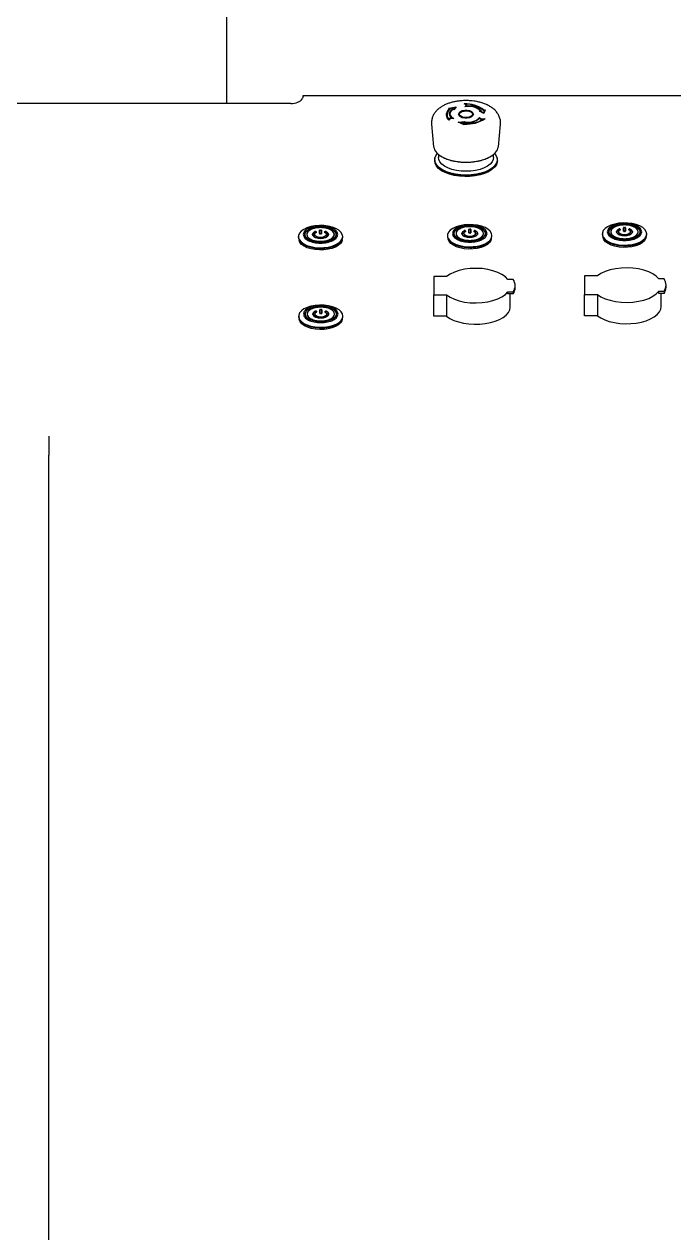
# Model space of a CAD drawing. Header units: millimetres. Extents: x -151 to 542, y -128 to 292.
# Drawn here: x 197.3 to 210.47, y 196.84 to 221.32 of the extents above; entities that cross this region are included whole.
import ezdxf

# ---------------------------------------------------------------- set-up
doc = ezdxf.new("R2010")
doc.units = ezdxf.units.MM

msp = doc.modelspace()

# ---------------------------------------------------------------- linework, layer by layer
at = {"color": 7, "linetype": 'Continuous', "lineweight": 25}
for p, q in [((201.40414, 259.59823), (201.40414, 219.71094)), ((202.95414, 219.87323), (212.94704, 219.87323)), ((202.95414, 219.8452), (202.95414, 219.87323)), ((202.70414, 219.71094), (192.90414, 219.71094)), ((202.95414, 219.8452), (202.93927, 219.80624)), ((205.90811, 219.61602), (206.05362, 219.64442)), ((205.92859, 219.60885), (205.90811, 219.61602)), ((205.90811, 219.61559), (205.90811, 219.61602)), ((205.92821, 219.60855), (205.90811, 219.61559)), ((205.93967, 219.61413), (206.0292, 219.6316)), ((205.94908, 219.61083), (205.93967, 219.61413)), ((205.94046, 219.61385), (206.02886, 219.63111)), ((205.94908, 219.61083), (205.94908, 219.6104)), ((206.0292, 219.6316), (206.00267, 219.59207)), ((206.05362, 219.64442), (206.0105, 219.58017)), ((206.05362, 219.64399), (206.0105, 219.57974)), ((206.05362, 219.64442), (206.05362, 219.64399)), ((206.26463, 219.67572), (206.21922, 219.70577)), ((206.21922, 219.70577), (206.21922, 219.70534)), ((206.26436, 219.67547), (206.21922, 219.70534)), ((206.23011, 219.64352), (206.26463, 219.67572)), ((206.23011, 219.64309), (206.23011, 219.64352)), ((206.28239, 219.67641), (206.25141, 219.69691)), ((206.25869, 219.6543), (206.28239, 219.67641)), ((206.25919, 219.65434), (206.28239, 219.67598)), ((206.28239, 219.67641), (206.28239, 219.67598)), ((205.85509, 219.48165), (205.85509, 219.48121)), ((205.92747, 219.41431), (205.90745, 219.39065)), ((205.93754, 219.40697), (205.9082, 219.37228)), ((205.93754, 219.40653), (205.9082, 219.37185)), ((205.9082, 219.37228), (205.9082, 219.37185)), ((205.91527, 219.50335), (205.91527, 219.50291)), ((205.97761, 219.4151), (205.92747, 219.41431)), ((206.01057, 219.40812), (205.93754, 219.40697)), ((206.01057, 219.40769), (205.93754, 219.40653)), ((205.93754, 219.40653), (205.93754, 219.40697)), ((206.00267, 219.59207), (205.98749, 219.59738)), ((206.0105, 219.58017), (205.99003, 219.58734)), ((205.99003, 219.58691), (205.99003, 219.58734)), ((206.0105, 219.57974), (205.99003, 219.58691)), ((206.0105, 219.57974), (206.0105, 219.58017)), ((206.01057, 219.40769), (206.01057, 219.40812)), ((206.10625, 219.49413), (206.10625, 219.4937)), ((206.40625, 219.4937), (206.40625, 219.49413)), ((206.52807, 219.43076), (206.56658, 219.39971)), ((206.52814, 219.55753), (206.5508, 219.56281)), ((206.61787, 219.50673), (206.52814, 219.55753)), ((206.52814, 219.55709), (206.52814, 219.55753)), ((206.61787, 219.50629), (206.52814, 219.55709)), ((206.53245, 219.41299), (206.55889, 219.39168)), ((206.53245, 219.41299), (206.53245, 219.41256)), ((206.53245, 219.41256), (206.55889, 219.39124)), ((206.55267, 219.55497), (206.56947, 219.55889)), ((206.60788, 219.52371), (206.55267, 219.55497)), ((206.55321, 219.55466), (206.56947, 219.55845)), ((206.55889, 219.39168), (206.60989, 219.39484)), ((206.55889, 219.39124), (206.60918, 219.39436)), ((206.55889, 219.39168), (206.55889, 219.39124)), ((206.56658, 219.39971), (206.64133, 219.40435)), ((206.56947, 219.55845), (206.56947, 219.55889)), ((206.62238, 219.57122), (206.60788, 219.52371)), ((206.61196, 219.56879), (206.62238, 219.57122)), ((206.61196, 219.56836), (206.62223, 219.57076)), ((206.61196, 219.56879), (206.61196, 219.56836)), ((206.64143, 219.58394), (206.61787, 219.50673)), ((206.64143, 219.58351), (206.61787, 219.50629)), ((206.61787, 219.50673), (206.61787, 219.50629)), ((206.61877, 219.57866), (206.64143, 219.58394)), ((206.64133, 219.40435), (206.64133, 219.40392)), ((206.64143, 219.58351), (206.64143, 219.58394)), ((205.55793, 219.28985), (205.60085, 218.83622)), ((206.09725, 219.33125), (206.2301, 219.3447)), ((206.21921, 219.28244), (206.09725, 219.33125)), ((206.09725, 219.33125), (206.09725, 219.33082)), ((206.21921, 219.28201), (206.09725, 219.33082)), ((206.13167, 219.32708), (206.21341, 219.33536)), ((206.20671, 219.29705), (206.13167, 219.32708)), ((206.21333, 219.33492), (206.13253, 219.32674)), ((206.20771, 219.30278), (206.20671, 219.29705)), ((206.21341, 219.33536), (206.2118, 219.32613)), ((206.2118, 219.3257), (206.2118, 219.32613)), ((206.22139, 219.29489), (206.21921, 219.28244)), ((206.22139, 219.29446), (206.21921, 219.28201)), ((206.21921, 219.28201), (206.21921, 219.28244)), ((206.22139, 219.29446), (206.22139, 219.29489)), ((206.2301, 219.3447), (206.22792, 219.33225)), ((206.2301, 219.34427), (206.228, 219.33225)), ((206.2301, 219.34427), (206.2301, 219.3447)), ((206.91165, 218.83622), (206.95457, 219.28985)), ((205.70125, 218.67673), (205.70125, 218.61468)), ((206.81125, 218.61468), (206.81125, 218.67673)), ((205.62125, 218.56675), (205.62125, 218.54973)), ((206.89125, 218.54973), (206.89125, 218.56675)), ((206.31064, 217.09361), (206.31064, 217.16111)), ((206.31314, 217.16111), (206.31314, 217.09361)), ((206.32314, 217.16736), (206.34064, 217.16736)), ((206.32314, 217.16611), (206.34064, 217.16611)), ((206.35064, 217.09361), (206.35064, 217.16111)), ((206.35314, 217.16111), (206.35314, 217.09361)), ((209.37276, 217.16762), (209.38242, 217.16186)), ((209.37467, 217.16842), (209.38434, 217.16266)), ((209.4461, 217.1275), (209.4461, 217.195)), ((209.4486, 217.195), (209.4486, 217.1275)), ((209.4586, 217.20125), (209.4761, 217.20125)), ((209.4586, 217.2), (209.4761, 217.2)), ((209.4861, 217.1275), (209.4861, 217.195)), ((209.4886, 217.195), (209.4886, 217.1275)), ((209.55036, 217.16266), (209.56003, 217.16842)), ((209.55228, 217.16186), (209.56194, 217.16762)), ((202.85866, 217.01503), (202.85866, 217.00204)), ((203.03116, 217.05838), (203.03116, 217.03966)), ((203.18866, 217.05952), (203.18866, 217.04602)), ((203.21407, 217.11469), (203.22373, 217.10893)), ((203.21598, 217.1155), (203.22565, 217.10974)), ((203.28741, 217.07458), (203.28741, 217.14208)), ((203.28991, 217.14208), (203.28991, 217.07458)), ((203.29991, 217.14833), (203.31741, 217.14833)), ((203.29991, 217.14708), (203.31741, 217.14708)), ((203.31741, 217.06958), (203.29991, 217.06958)), ((203.31741, 217.06833), (203.29991, 217.06833)), ((203.32741, 217.07458), (203.32741, 217.14208)), ((203.32991, 217.14208), (203.32991, 217.07458)), ((203.39167, 217.10974), (203.40134, 217.1155)), ((203.39359, 217.10893), (203.40325, 217.11469)), ((203.42866, 217.04602), (203.42866, 217.05952)), ((203.58616, 217.03966), (203.58616, 217.05838)), ((203.75866, 217.00204), (203.75866, 217.01503)), ((205.88189, 217.03406), (205.88189, 217.02107)), ((206.05439, 217.07742), (206.05439, 217.0587)), ((206.21189, 217.07855), (206.21189, 217.06505)), ((206.2373, 217.13373), (206.24697, 217.12797)), ((206.23922, 217.13453), (206.24888, 217.12877)), ((206.34064, 217.08861), (206.32314, 217.08861)), ((206.34064, 217.08736), (206.32314, 217.08736)), ((206.4149, 217.12877), (206.42457, 217.13453)), ((206.41682, 217.12797), (206.42649, 217.13373)), ((206.45189, 217.06505), (206.45189, 217.07855)), ((206.60939, 217.0587), (206.60939, 217.07742)), ((206.78189, 217.02107), (206.78189, 217.03406)), ((209.01735, 217.06795), (209.01735, 217.05496)), ((209.18985, 217.11131), (209.18985, 217.09259)), ((209.34735, 217.11244), (209.34735, 217.09894)), ((209.4761, 217.1225), (209.4586, 217.1225)), ((209.4761, 217.12125), (209.4586, 217.12125)), ((209.58735, 217.09894), (209.58735, 217.11244)), ((209.74485, 217.09259), (209.74485, 217.11131)), ((209.91735, 217.05496), (209.91735, 217.06795)), ((205.60185, 216.2093), (205.60185, 215.8343)), ((205.86077, 216.2093), (205.60185, 216.2093)), ((208.65928, 216.2204), (208.65928, 215.8454)), ((208.9182, 216.2204), (208.65928, 216.2204)), ((207.21306, 216.1468), (207.10569, 216.1468)), ((207.25185, 215.9785), (207.25185, 216.0218)), ((210.27049, 216.1579), (210.16312, 216.1579)), ((210.30928, 215.9896), (210.30928, 216.0329)), ((205.60185, 215.8343), (205.86077, 215.8343)), ((205.60185, 215.40129), (205.60185, 215.8343)), ((205.86077, 215.8343), (205.86077, 215.40129)), ((207.10569, 215.8968), (207.21306, 215.8968)), ((207.10569, 215.8535), (207.10569, 215.8968)), ((207.21306, 215.8535), (207.10569, 215.8535)), ((207.15185, 215.58879), (207.15185, 215.8535)), ((207.21306, 215.8968), (207.21306, 215.8535)), ((208.65928, 215.8454), (208.9182, 215.8454)), ((208.65928, 215.41239), (208.65928, 215.8454)), ((208.9182, 215.8454), (208.9182, 215.41239)), ((210.16312, 215.9079), (210.27049, 215.9079)), ((210.16312, 215.8646), (210.16312, 215.9079)), ((210.27049, 215.8646), (210.16312, 215.8646)), ((210.20928, 215.59989), (210.20928, 215.8646)), ((210.27049, 215.9079), (210.27049, 215.8646)), ((203.03612, 215.4469), (203.03612, 215.42818)), ((203.19362, 215.44804), (203.19362, 215.43454)), ((203.21903, 215.50321), (203.22869, 215.49745)), ((203.22094, 215.50402), (203.23061, 215.49826)), ((203.29237, 215.4631), (203.29237, 215.5306)), ((203.29487, 215.5306), (203.29487, 215.4631)), ((203.30487, 215.53685), (203.32237, 215.53685)), ((203.30487, 215.5356), (203.32237, 215.5356)), ((203.32237, 215.4581), (203.30487, 215.4581)), ((203.32237, 215.45685), (203.30487, 215.45685)), ((203.33237, 215.4631), (203.33237, 215.5306)), ((203.33487, 215.5306), (203.33487, 215.4631)), ((203.39663, 215.49826), (203.4063, 215.50402)), ((203.39855, 215.49745), (203.40821, 215.50321)), ((203.43362, 215.43454), (203.43362, 215.44804)), ((203.59112, 215.42818), (203.59112, 215.4469)), ((202.86362, 215.40355), (202.86362, 215.39056)), ((203.76362, 215.39056), (203.76362, 215.40355)), ((205.86077, 215.40129), (205.60185, 215.40129)), ((208.9182, 215.41239), (208.65928, 215.41239)), ((197.80414, 183.32796), (197.80414, 212.58894))]:
    msp.add_line(p, q, dxfattribs=at)
at = {"color": 7, "linetype": 'Continuous', "lineweight": 25, "flags": 128}
for points in [[(205.98749, 219.59738), (205.95771, 219.57759), (205.93534, 219.55548), (205.92108, 219.53176), (205.91538, 219.50715), (205.91841, 219.48243), (205.93007, 219.45835), (205.95001, 219.43568), (205.97761, 219.4151)], [(205.99003, 219.58734), (205.96262, 219.56691), (205.94321, 219.54432), (205.93245, 219.52032), (205.93071, 219.49574), (205.93805, 219.47142), (205.95423, 219.44819), (205.97868, 219.42685), (206.01057, 219.40812)], [(206.40625, 219.49413), (206.3972, 219.51978), (206.37116, 219.54234), (206.33125, 219.55909), (206.2823, 219.56799), (206.2302, 219.56799), (206.18125, 219.55909), (206.14134, 219.54234), (206.1153, 219.51978), (206.10625, 219.49413), (206.1153, 219.46848), (206.14134, 219.44592), (206.18125, 219.42918), (206.2302, 219.42027), (206.2823, 219.42027), (206.33125, 219.42918), (206.37116, 219.44592), (206.3972, 219.46848), (206.40625, 219.49413)], [(206.40625, 219.4937), (206.3972, 219.46805), (206.37116, 219.44549), (206.33125, 219.42875), (206.2823, 219.41984), (206.2302, 219.41984), (206.18125, 219.42875), (206.14134, 219.44549), (206.1153, 219.46805), (206.10625, 219.4937)], [(206.12125, 219.4937), (206.12355, 219.5061), (206.14147, 219.52923), (206.17489, 219.54757), (206.21931, 219.55862), (206.26871, 219.56091), (206.31642, 219.55412), (206.35602, 219.53917), (206.38213, 219.51808), (206.39125, 219.4937), (206.39125, 219.4937)], [(206.39125, 219.49413), (206.38213, 219.46975), (206.35602, 219.44866), (206.31642, 219.43371), (206.26871, 219.42692), (206.21931, 219.42921), (206.17489, 219.44027), (206.14147, 219.4586), (206.12355, 219.48173), (206.12355, 219.50654), (206.14147, 219.52967), (206.17489, 219.548), (206.21931, 219.55906), (206.26871, 219.56135), (206.31642, 219.55456), (206.35602, 219.53961), (206.38213, 219.51852), (206.39125, 219.49413)], [(206.22792, 219.33225), (206.277, 219.3306), (206.32585, 219.33349), (206.3728, 219.34083), (206.41624, 219.35237), (206.4547, 219.36771), (206.48684, 219.38633), (206.51158, 219.40759), (206.52807, 219.43076)], [(205.60085, 218.83622), (205.60236, 218.82463), (205.62019, 218.77119), (205.65538, 218.71994), (205.70696, 218.67229), (205.77352, 218.62953), (205.85324, 218.59283), (205.94396, 218.5632), (206.0432, 218.54143), (206.14825, 218.52813), (206.25625, 218.52365), (206.36425, 218.52813), (206.4693, 218.54143), (206.56854, 218.5632), (206.65926, 218.59283), (206.73898, 218.62953), (206.80554, 218.67229), (206.85712, 218.71994), (206.89231, 218.77119), (206.91014, 218.82463), (206.91165, 218.83622)], [(206.25625, 218.24925), (206.14893, 218.25382), (206.04471, 218.26738), (205.94656, 218.28957), (205.85733, 218.31972), (205.77957, 218.35698), (205.71553, 218.40028), (205.66704, 218.44837), (205.6355, 218.49986), (205.62182, 218.55327), (205.62639, 218.60708), (205.64908, 218.65972), (205.65448, 218.66811)], [(206.25625, 218.25868), (206.14969, 218.26322), (206.04619, 218.27669), (205.94874, 218.29872), (205.86013, 218.32866), (205.78292, 218.36566), (205.71932, 218.40865), (205.67117, 218.4564), (205.63986, 218.50753), (205.62627, 218.56057), (205.63081, 218.614), (205.65334, 218.66627), (205.679, 218.70082)], [(206.83592, 218.69802), (206.85916, 218.66627), (206.88169, 218.614), (206.88623, 218.56057), (206.87264, 218.50753), (206.84133, 218.4564), (206.79318, 218.40865), (206.72958, 218.36566), (206.65237, 218.32866), (206.56376, 218.29872), (206.46631, 218.27669), (206.36281, 218.26322), (206.25625, 218.25868)], [(206.85802, 218.66811), (206.86342, 218.65972), (206.88611, 218.60708), (206.89068, 218.55327), (206.877, 218.49986), (206.84546, 218.44837), (206.79697, 218.40028), (206.73293, 218.35698), (206.65517, 218.31972), (206.56594, 218.28957), (206.46779, 218.26738), (206.36357, 218.25382), (206.25625, 218.24925)], [(206.89125, 218.54973), (206.88896, 218.52281), (206.87076, 218.46973), (206.83488, 218.41895), (206.78235, 218.37194), (206.71469, 218.33004), (206.63384, 218.29446), (206.54213, 218.26623), (206.44219, 218.24615), (206.33691, 218.2348), (206.2293, 218.23252), (206.12247, 218.23936), (206.01949, 218.25513), (205.92331, 218.27937), (205.83672, 218.31139), (205.7622, 218.35027), (205.70189, 218.39489), (205.65752, 218.44396), (205.63038, 218.49607), (205.62125, 218.54973)], [(206.25625, 218.33718), (206.15715, 218.34164), (206.06124, 218.35488), (205.97159, 218.37646), (205.89109, 218.40571), (205.82233, 218.44167), (205.76752, 218.48319), (205.72841, 218.52893), (205.70627, 218.57743), (205.70125, 218.61468)], [(206.81125, 218.61468), (206.80623, 218.57743), (206.78409, 218.52893), (206.74498, 218.48319), (206.69017, 218.44167), (206.62141, 218.40571), (206.54091, 218.37646), (206.45126, 218.35488), (206.35535, 218.34164), (206.25625, 218.33718)], [(203.75866, 217.01503), (203.74945, 217.06032), (203.72219, 217.10376), (203.678, 217.14356), (203.6187, 217.1781), (203.54669, 217.20597), (203.46495, 217.22602), (203.3768, 217.23743), (203.28587, 217.23974), (203.19587, 217.23284), (203.11048, 217.21703), (203.03321, 217.19295), (202.96722, 217.16158), (202.9152, 217.12422), (202.8793, 217.08238), (202.86097, 217.03779), (202.86097, 216.99226), (202.8793, 216.94767), (202.9152, 216.90583), (202.96722, 216.86847), (203.03321, 216.8371), (203.11048, 216.81302), (203.19587, 216.79721), (203.28587, 216.79031), (203.3768, 216.79262), (203.46495, 216.80403), (203.54669, 216.82408), (203.6187, 216.85195), (203.678, 216.88649), (203.72219, 216.9263), (203.74945, 216.96973), (203.75866, 217.01503)], [(203.30866, 216.90083), (203.23328, 216.9054), (203.16227, 216.91887), (203.09978, 216.94044), (203.04942, 216.96886), (203.01413, 217.00248), (202.99596, 217.03934), (202.99596, 217.07731), (203.01413, 217.11418), (203.04942, 217.1478), (203.09978, 217.17622), (203.16227, 217.19779), (203.23328, 217.21125), (203.30866, 217.21583), (203.38404, 217.21125), (203.45505, 217.19779), (203.51754, 217.17622), (203.5679, 217.1478), (203.60319, 217.11418), (203.62136, 217.07731), (203.62136, 217.03934), (203.60319, 217.00248), (203.5679, 216.96886), (203.51754, 216.94044), (203.45505, 216.91887), (203.38404, 216.9054), (203.30866, 216.90083)], [(203.58866, 217.05833), (203.57986, 217.09314), (203.55403, 217.12577), (203.51277, 217.15416), (203.45869, 217.17653), (203.39519, 217.19147), (203.32624, 217.19805), (203.25619, 217.19585), (203.18944, 217.185), (203.13018, 217.1662), (203.08214, 217.14062), (203.04832, 217.10986), (203.03087, 217.07587), (203.03087, 217.04078), (203.04832, 217.00679), (203.08214, 216.97604), (203.13018, 216.95046), (203.18944, 216.93165), (203.25619, 216.92081), (203.32624, 216.9186), (203.39519, 216.92518), (203.45869, 216.94012), (203.51277, 216.96249), (203.55403, 216.99088), (203.57986, 217.02351), (203.58866, 217.05833)], [(206.78189, 217.03406), (206.77268, 217.07936), (206.74542, 217.12279), (206.70124, 217.1626), (206.64193, 217.19714), (206.56993, 217.22501), (206.48818, 217.24506), (206.40004, 217.25647), (206.3091, 217.25877), (206.2191, 217.25188), (206.13372, 217.23607), (206.05645, 217.21199), (205.99045, 217.18062), (205.93844, 217.14326), (205.90253, 217.10142), (205.8842, 217.05683), (205.8842, 217.0113), (205.90253, 216.96671), (205.93844, 216.92487), (205.99045, 216.8875), (206.05645, 216.85614), (206.13372, 216.83206), (206.2191, 216.81625), (206.3091, 216.80935), (206.40004, 216.81166), (206.48818, 216.82307), (206.56993, 216.84312), (206.64193, 216.87098), (206.70124, 216.90553), (206.74542, 216.94533), (206.77268, 216.98877), (206.78189, 217.03406)], [(206.33189, 216.91986), (206.25651, 216.92444), (206.18551, 216.93791), (206.12301, 216.95947), (206.07265, 216.98789), (206.03736, 217.02151), (206.01919, 217.05838), (206.01919, 217.09635), (206.03736, 217.13321), (206.07265, 217.16683), (206.12301, 217.19526), (206.18551, 217.21682), (206.25651, 217.23029), (206.33189, 217.23486), (206.40728, 217.23029), (206.47828, 217.21682), (206.54078, 217.19526), (206.59113, 217.16683), (206.62642, 217.13321), (206.6446, 217.09635), (206.6446, 217.05838), (206.62642, 217.02151), (206.59113, 216.98789), (206.54078, 216.95947), (206.47828, 216.93791), (206.40728, 216.92444), (206.33189, 216.91986)], [(206.61189, 217.07736), (206.6031, 217.11218), (206.57726, 217.14481), (206.536, 217.1732), (206.48192, 217.19557), (206.41842, 217.21051), (206.34947, 217.21709), (206.27943, 217.21488), (206.21267, 217.20404), (206.15341, 217.18524), (206.10537, 217.15965), (206.07156, 217.1289), (206.0541, 217.09491), (206.0541, 217.05982), (206.07156, 217.02583), (206.10537, 216.99507), (206.15341, 216.96949), (206.21267, 216.95069), (206.27943, 216.93984), (206.34947, 216.93764), (206.41842, 216.94422), (206.48192, 216.95916), (206.536, 216.98153), (206.57726, 217.00992), (206.6031, 217.04255), (206.61189, 217.07736)], [(206.32314, 217.16611), (206.32119, 217.16602), (206.31932, 217.16573), (206.31759, 217.16527), (206.31607, 217.16465), (206.31483, 217.16389), (206.3139, 217.16303), (206.31334, 217.16209), (206.31314, 217.16111)], [(206.35064, 217.16111), (206.35045, 217.16209), (206.34988, 217.16303), (206.34896, 217.16389), (206.34771, 217.16465), (206.3462, 217.16527), (206.34447, 217.16573), (206.34259, 217.16602), (206.34064, 217.16611)], [(209.91735, 217.06795), (209.90814, 217.11324), (209.88088, 217.15668), (209.83669, 217.19649), (209.77739, 217.23103), (209.70538, 217.2589), (209.62364, 217.27894), (209.53549, 217.29036), (209.44456, 217.29266), (209.35456, 217.28577), (209.26917, 217.26996), (209.1919, 217.24588), (209.12591, 217.21451), (209.07389, 217.17714), (209.03799, 217.13531), (209.01966, 217.09071), (209.01966, 217.04519), (209.03799, 217.00059), (209.07389, 216.95876), (209.12591, 216.92139), (209.1919, 216.89003), (209.26917, 216.86594), (209.35456, 216.85013), (209.44456, 216.84324), (209.53549, 216.84555), (209.62364, 216.85696), (209.70538, 216.87701), (209.77739, 216.90487), (209.83669, 216.93942), (209.88088, 216.97922), (209.90814, 217.02266), (209.91735, 217.06795)], [(209.46735, 216.95375), (209.39197, 216.95833), (209.32096, 216.97179), (209.25847, 216.99336), (209.20811, 217.02178), (209.17282, 217.0554), (209.15465, 217.09227), (209.15465, 217.13024), (209.17282, 217.1671), (209.20811, 217.20072), (209.25847, 217.22914), (209.32096, 217.25071), (209.39197, 217.26418), (209.46735, 217.26875), (209.54273, 217.26418), (209.61374, 217.25071), (209.67623, 217.22914), (209.72659, 217.20072), (209.76188, 217.1671), (209.78005, 217.13024), (209.78005, 217.09227), (209.76188, 217.0554), (209.72659, 217.02178), (209.67623, 216.99336), (209.61374, 216.97179), (209.54273, 216.95833), (209.46735, 216.95375)], [(209.74735, 217.11125), (209.73855, 217.14607), (209.71272, 217.1787), (209.67146, 217.20709), (209.61738, 217.22946), (209.55388, 217.2444), (209.48493, 217.25098), (209.41488, 217.24877), (209.34813, 217.23793), (209.28887, 217.21912), (209.24083, 217.19354), (209.20701, 217.16279), (209.18956, 217.1288), (209.18956, 217.09371), (209.20701, 217.05971), (209.24083, 217.02896), (209.28887, 217.00338), (209.34813, 216.98458), (209.41488, 216.97373), (209.48493, 216.97153), (209.55388, 216.9781), (209.61738, 216.99305), (209.67146, 217.01542), (209.71272, 217.04381), (209.73855, 217.07644), (209.74735, 217.11125)], [(209.35816, 217.16801), (209.3266, 217.1466), (209.3111, 217.12115), (209.31342, 217.09458), (209.3333, 217.06991), (209.36847, 217.04996), (209.41492, 217.03699), (209.46735, 217.0325), (209.51978, 217.03699), (209.56623, 217.04996), (209.6014, 217.06991), (209.62128, 217.09458), (209.6236, 217.12115), (209.6081, 217.1466), (209.57654, 217.16801)], [(209.38175, 217.15507), (209.38296, 217.15578), (209.38388, 217.15659), (209.38449, 217.15747), (209.38475, 217.1584), (209.38467, 217.15933), (209.38424, 217.16024), (209.38348, 217.16109), (209.38242, 217.16186)], [(209.4586, 217.2), (209.45665, 217.19991), (209.45477, 217.19962), (209.45304, 217.19916), (209.45153, 217.19854), (209.45029, 217.19778), (209.44936, 217.19692), (209.44879, 217.19598), (209.4486, 217.195)], [(209.4861, 217.195), (209.48591, 217.19598), (209.48534, 217.19692), (209.48442, 217.19778), (209.48317, 217.19854), (209.48166, 217.19916), (209.47993, 217.19962), (209.47805, 217.19991), (209.4761, 217.2)], [(209.55228, 217.16186), (209.55122, 217.16109), (209.55046, 217.16024), (209.55003, 217.15933), (209.54995, 217.1584), (209.55022, 217.15747), (209.55082, 217.15659), (209.55174, 217.15578), (209.55295, 217.15507)], [(202.85866, 217.00204), (202.86097, 216.97927), (202.8793, 216.93468), (202.9152, 216.89284), (202.96722, 216.85548), (203.03321, 216.82411), (203.11048, 216.80003), (203.19587, 216.78422), (203.28587, 216.77732), (203.3768, 216.77963), (203.46495, 216.79104), (203.54669, 216.81109), (203.6187, 216.83896), (203.678, 216.8735), (203.72219, 216.91331), (203.74945, 216.95674), (203.75866, 217.00204)], [(203.74503, 216.94708), (203.7372, 216.91876), (203.7107, 216.87653), (203.66774, 216.83783), (203.61008, 216.80425), (203.54008, 216.77716), (203.46061, 216.75766), (203.37491, 216.74657), (203.2865, 216.74433), (203.199, 216.75103), (203.11599, 216.7664), (203.04086, 216.78981), (202.9767, 216.82031), (202.92613, 216.85664), (202.89122, 216.89731), (202.87341, 216.94067), (202.87229, 216.94708)], [(203.19947, 217.11508), (203.16791, 217.09367), (203.15241, 217.06823), (203.15473, 217.04166), (203.17461, 217.01699), (203.20978, 216.99703), (203.25623, 216.98407), (203.30866, 216.97958), (203.36109, 216.98407), (203.40754, 216.99703), (203.44271, 217.01699), (203.46259, 217.04166), (203.46491, 217.06823), (203.44941, 217.09367), (203.41785, 217.11508)], [(203.39426, 217.10214), (203.42137, 217.08232), (203.43116, 217.05881), (203.42211, 217.03522), (203.39562, 217.01519), (203.35576, 217.00179), (203.30866, 216.99708), (203.26156, 217.00179), (203.2217, 217.01519), (203.19521, 217.03522), (203.18616, 217.05881), (203.19595, 217.08232), (203.22306, 217.10214)], [(203.22306, 217.10214), (203.22427, 217.10285), (203.22519, 217.10366), (203.2258, 217.10455), (203.22606, 217.10547), (203.22598, 217.1064), (203.22555, 217.10731), (203.22479, 217.10816), (203.22373, 217.10893)], [(203.29991, 217.14708), (203.29796, 217.14698), (203.29608, 217.1467), (203.29435, 217.14623), (203.29284, 217.14561), (203.2916, 217.14485), (203.29067, 217.14399), (203.2901, 217.14305), (203.28991, 217.14208)], [(203.28991, 217.07458), (203.2901, 217.0736), (203.29067, 217.07266), (203.2916, 217.0718), (203.29284, 217.07104), (203.29435, 217.07042), (203.29608, 217.06996), (203.29796, 217.06967), (203.29991, 217.06958)], [(203.32741, 217.14208), (203.32722, 217.14305), (203.32665, 217.14399), (203.32573, 217.14485), (203.32448, 217.14561), (203.32297, 217.14623), (203.32124, 217.1467), (203.31936, 217.14698), (203.31741, 217.14708)], [(203.31741, 217.06958), (203.31936, 217.06967), (203.32124, 217.06996), (203.32297, 217.07042), (203.32448, 217.07104), (203.32573, 217.0718), (203.32665, 217.07266), (203.32722, 217.0736), (203.32741, 217.07458)], [(203.39359, 217.10893), (203.39253, 217.10816), (203.39177, 217.10731), (203.39134, 217.1064), (203.39126, 217.10547), (203.39153, 217.10455), (203.39213, 217.10366), (203.39305, 217.10285), (203.39426, 217.10214)], [(205.88189, 217.02107), (205.8842, 216.99831), (205.90253, 216.95372), (205.93844, 216.91188), (205.99045, 216.87451), (206.05645, 216.84315), (206.13372, 216.81907), (206.2191, 216.80326), (206.3091, 216.79636), (206.40004, 216.79867), (206.48818, 216.81008), (206.56993, 216.83013), (206.64193, 216.85799), (206.70124, 216.89254), (206.74542, 216.93234), (206.77268, 216.97578), (206.78189, 217.02107)], [(206.76826, 216.96611), (206.76044, 216.9378), (206.73394, 216.89557), (206.69098, 216.85687), (206.63332, 216.82329), (206.56331, 216.79619), (206.48384, 216.7767), (206.39814, 216.76561), (206.30973, 216.76337), (206.22223, 216.77007), (206.13922, 216.78544), (206.0641, 216.80885), (205.99994, 216.83935), (205.94937, 216.87567), (205.91446, 216.91635), (205.89664, 216.9597), (205.89552, 216.96611)], [(206.22271, 217.13412), (206.19115, 217.11271), (206.17564, 217.08727), (206.17796, 217.06069), (206.19784, 217.03602), (206.23301, 217.01607), (206.27946, 217.00311), (206.33189, 216.99861), (206.38432, 217.00311), (206.43077, 217.01607), (206.46594, 217.03602), (206.48582, 217.06069), (206.48814, 217.08727), (206.47264, 217.11271), (206.44108, 217.13412)], [(206.41749, 217.12118), (206.4446, 217.10136), (206.45439, 217.07784), (206.44534, 217.05426), (206.41885, 217.03422), (206.37899, 217.02082), (206.33189, 217.01611), (206.28479, 217.02082), (206.24493, 217.03422), (206.21844, 217.05426), (206.2094, 217.07784), (206.21918, 217.10136), (206.24629, 217.12118)], [(206.24629, 217.12118), (206.2475, 217.12189), (206.24842, 217.1227), (206.24903, 217.12359), (206.24929, 217.12451), (206.24921, 217.12544), (206.24878, 217.12635), (206.24803, 217.1272), (206.24697, 217.12797)], [(206.31314, 217.09361), (206.31334, 217.09264), (206.3139, 217.0917), (206.31483, 217.09084), (206.31607, 217.09008), (206.31759, 217.08946), (206.31932, 217.089), (206.32119, 217.08871), (206.32314, 217.08861)], [(206.34064, 217.08861), (206.34259, 217.08871), (206.34447, 217.089), (206.3462, 217.08946), (206.34771, 217.09008), (206.34896, 217.09084), (206.34988, 217.0917), (206.35045, 217.09264), (206.35064, 217.09361)], [(206.41682, 217.12797), (206.41576, 217.1272), (206.415, 217.12635), (206.41457, 217.12544), (206.41449, 217.12451), (206.41476, 217.12359), (206.41536, 217.1227), (206.41628, 217.12189), (206.41749, 217.12118)], [(209.01735, 217.05496), (209.01966, 217.0322), (209.03799, 216.9876), (209.07389, 216.94577), (209.12591, 216.9084), (209.1919, 216.87704), (209.26917, 216.85295), (209.35456, 216.83714), (209.44456, 216.83025), (209.53549, 216.83255), (209.62364, 216.84397), (209.70538, 216.86402), (209.77739, 216.89188), (209.83669, 216.92642), (209.88088, 216.96623), (209.90814, 217.00967), (209.91735, 217.05496), (209.91735, 217.05496)], [(209.90372, 217), (209.89589, 216.97169), (209.86939, 216.92946), (209.82643, 216.89076), (209.76877, 216.85717), (209.69877, 216.83008), (209.6193, 216.81059), (209.5336, 216.79949), (209.44519, 216.79725), (209.35769, 216.80395), (209.27468, 216.81933), (209.19955, 216.84274), (209.13539, 216.87323), (209.08482, 216.90956), (209.04991, 216.95024), (209.03209, 216.99359), (209.03098, 217)], [(209.85852, 216.94374), (209.82643, 216.91674), (209.76877, 216.88315), (209.69877, 216.85606), (209.6193, 216.83657), (209.5336, 216.82547), (209.44519, 216.82323), (209.35769, 216.82994), (209.27468, 216.84531), (209.19955, 216.86872), (209.13539, 216.89921), (209.08482, 216.93554), (209.07618, 216.94374)], [(209.55295, 217.15507), (209.58006, 217.13524), (209.58985, 217.11173), (209.5808, 217.08814), (209.55431, 217.06811), (209.51445, 217.05471), (209.46735, 217.05), (209.42025, 217.05471), (209.38039, 217.06811), (209.3539, 217.08814), (209.34485, 217.11173), (209.35464, 217.13524), (209.38175, 217.15507)], [(209.4486, 217.1275), (209.44879, 217.12653), (209.44936, 217.12559), (209.45029, 217.12472), (209.45153, 217.12397), (209.45304, 217.12334), (209.45477, 217.12288), (209.45665, 217.1226), (209.4586, 217.1225)], [(209.4761, 217.1225), (209.47805, 217.1226), (209.47993, 217.12288), (209.48166, 217.12334), (209.48317, 217.12397), (209.48442, 217.12472), (209.48534, 217.12559), (209.48591, 217.12653), (209.4861, 217.1275)], [(203.69983, 216.89081), (203.66774, 216.86381), (203.61008, 216.83023), (203.54008, 216.80314), (203.46061, 216.78364), (203.37491, 216.77255), (203.2865, 216.77031), (203.199, 216.77701), (203.11599, 216.79238), (203.04086, 216.8158), (202.9767, 216.84629), (202.92613, 216.88262), (202.91749, 216.89081)], [(206.72307, 216.90985), (206.69098, 216.88285), (206.63332, 216.84927), (206.56331, 216.82217), (206.48384, 216.80268), (206.39814, 216.79159), (206.30973, 216.78935), (206.22223, 216.79605), (206.13922, 216.81142), (206.0641, 216.83483), (205.99994, 216.86533), (205.94937, 216.90166), (205.93987, 216.9107)], [(207.10569, 216.1468), (207.05394, 216.20033), (206.98481, 216.24871), (206.90031, 216.29054), (206.80286, 216.32462), (206.69529, 216.34996), (206.58069, 216.36582), (206.46237, 216.37176), (206.34375, 216.36761), (206.22825, 216.35347), (206.1192, 216.32976), (206.01975, 216.29716), (205.93277, 216.25662), (205.86077, 216.2093)], [(210.16312, 216.1579), (210.11137, 216.21143), (210.04225, 216.25981), (209.95774, 216.30164), (209.8603, 216.33572), (209.75272, 216.36105), (209.63812, 216.37692), (209.51981, 216.38286), (209.40119, 216.3787), (209.28569, 216.36457), (209.17664, 216.34086), (209.07719, 216.30826), (208.99021, 216.26772), (208.9182, 216.2204)], [(205.86077, 215.8343), (205.93277, 215.78699), (206.01975, 215.74644), (206.1192, 215.71385), (206.22825, 215.69014), (206.34375, 215.676), (206.46237, 215.67184), (206.58069, 215.67778), (206.69529, 215.69365), (206.80286, 215.71899), (206.90031, 215.75306), (206.98481, 215.79489), (207.05394, 215.84327), (207.10569, 215.8968)], [(208.9182, 215.8454), (208.99021, 215.79808), (209.07719, 215.75754), (209.17664, 215.72495), (209.28569, 215.70124), (209.40119, 215.6871), (209.51981, 215.68294), (209.63812, 215.68888), (209.75272, 215.70475), (209.8603, 215.73009), (209.95774, 215.76416), (210.04225, 215.80599), (210.11137, 215.85437), (210.16312, 215.9079)], [(203.76362, 215.40355), (203.75441, 215.44884), (203.72715, 215.49228), (203.68296, 215.53208), (203.62366, 215.56663), (203.55166, 215.59449), (203.46991, 215.61454), (203.38176, 215.62595), (203.29083, 215.62826), (203.20083, 215.62136), (203.11544, 215.60555), (203.03817, 215.58147), (202.97218, 215.55011), (202.92017, 215.51274), (202.88426, 215.4709), (202.86593, 215.42631), (202.86593, 215.38078), (202.88426, 215.33619), (202.92017, 215.29435), (202.97218, 215.25699), (203.03817, 215.22562), (203.11544, 215.20154), (203.20083, 215.18573), (203.29083, 215.17884), (203.38176, 215.18114), (203.46991, 215.19255), (203.55166, 215.2126), (203.62366, 215.24047), (203.68296, 215.27501), (203.72715, 215.31482), (203.75441, 215.35825), (203.76362, 215.40355)], [(203.31362, 215.28935), (203.23824, 215.29392), (203.16723, 215.30739), (203.10474, 215.32896), (203.05438, 215.35738), (203.01909, 215.391), (203.00092, 215.42786), (203.00092, 215.46583), (203.01909, 215.5027), (203.05438, 215.53632), (203.10474, 215.56474), (203.16723, 215.58631), (203.23824, 215.59977), (203.31362, 215.60435), (203.38901, 215.59977), (203.46001, 215.58631), (203.5225, 215.56474), (203.57286, 215.53632), (203.60815, 215.5027), (203.62632, 215.46583), (203.62632, 215.42786), (203.60815, 215.391), (203.57286, 215.35738), (203.5225, 215.32896), (203.46001, 215.30739), (203.38901, 215.29392), (203.31362, 215.28935)], [(203.59362, 215.44685), (203.58482, 215.48166), (203.55899, 215.51429), (203.51773, 215.54268), (203.46365, 215.56505), (203.40015, 215.58), (203.3312, 215.58657), (203.26115, 215.58437), (203.1944, 215.57352), (203.13514, 215.55472), (203.0871, 215.52914), (203.05328, 215.49839), (203.03583, 215.46439), (203.03583, 215.4293), (203.05328, 215.39531), (203.0871, 215.36456), (203.13514, 215.33898), (203.1944, 215.32017), (203.26115, 215.30933), (203.3312, 215.30712), (203.40015, 215.3137), (203.46365, 215.32864), (203.51773, 215.35101), (203.55899, 215.3794), (203.58482, 215.41203), (203.59362, 215.44685)], [(203.20444, 215.5036), (203.17288, 215.48219), (203.15737, 215.45675), (203.15969, 215.43018), (203.17957, 215.40551), (203.21474, 215.38555), (203.26119, 215.37259), (203.31362, 215.3681), (203.36605, 215.37259), (203.4125, 215.38555), (203.44767, 215.40551), (203.46755, 215.43018), (203.46987, 215.45675), (203.45437, 215.48219), (203.42281, 215.5036)], [(203.39922, 215.49066), (203.42633, 215.47084), (203.43612, 215.44733), (203.42707, 215.42374), (203.40058, 215.40371), (203.36072, 215.39031), (203.31362, 215.3856), (203.26652, 215.39031), (203.22666, 215.40371), (203.20017, 215.42374), (203.19113, 215.44733), (203.20091, 215.47084), (203.22802, 215.49066)], [(203.22802, 215.49066), (203.22923, 215.49137), (203.23015, 215.49219), (203.23076, 215.49307), (203.23102, 215.49399), (203.23094, 215.49492), (203.23051, 215.49583), (203.22976, 215.49669), (203.22869, 215.49745)], [(203.30487, 215.5356), (203.30292, 215.5355), (203.30104, 215.53522), (203.29932, 215.53476), (203.2978, 215.53413), (203.29656, 215.53338), (203.29563, 215.53251), (203.29506, 215.53157), (203.29487, 215.5306)], [(203.29487, 215.4631), (203.29506, 215.46212), (203.29563, 215.46118), (203.29656, 215.46032), (203.2978, 215.45956), (203.29932, 215.45894), (203.30104, 215.45848), (203.30292, 215.45819), (203.30487, 215.4581)], [(203.33237, 215.5306), (203.33218, 215.53157), (203.33161, 215.53251), (203.33069, 215.53338), (203.32944, 215.53413), (203.32793, 215.53476), (203.3262, 215.53522), (203.32432, 215.5355), (203.32237, 215.5356)], [(203.32237, 215.4581), (203.32432, 215.45819), (203.3262, 215.45848), (203.32793, 215.45894), (203.32944, 215.45956), (203.33069, 215.46032), (203.33161, 215.46118), (203.33218, 215.46212), (203.33237, 215.4631)], [(203.39855, 215.49745), (203.39749, 215.49669), (203.39673, 215.49583), (203.3963, 215.49492), (203.39622, 215.49399), (203.39649, 215.49307), (203.39709, 215.49219), (203.39801, 215.49137), (203.39922, 215.49066)], [(205.86077, 215.40129), (205.92854, 215.35634), (206.00984, 215.31739), (206.10258, 215.28547), (206.20435, 215.2614), (206.31253, 215.24579), (206.42431, 215.23906), (206.5368, 215.24138), (206.6471, 215.25268), (206.75234, 215.27268), (206.84982, 215.30086), (206.93699, 215.33648), (207.01162, 215.37864), (207.07176, 215.42622), (207.11587, 215.47802), (207.1428, 215.53268), (207.15185, 215.58879)], [(208.9182, 215.41239), (208.98597, 215.36743), (209.06727, 215.32849), (209.16001, 215.29657), (209.26179, 215.2725), (209.36996, 215.25689), (209.48174, 215.25016), (209.59424, 215.25248), (209.70453, 215.26378), (209.80978, 215.28378), (209.90725, 215.31195), (209.99442, 215.34758), (210.06905, 215.38973), (210.12919, 215.43732), (210.1733, 215.48912), (210.20023, 215.54378), (210.20928, 215.59989)], [(202.86362, 215.39056), (202.86593, 215.36779), (202.88426, 215.3232), (202.92017, 215.28136), (202.97218, 215.244), (203.03817, 215.21263), (203.11544, 215.18855), (203.20083, 215.17274), (203.29083, 215.16585), (203.38176, 215.16815), (203.46991, 215.17956), (203.55166, 215.19961), (203.62366, 215.22748), (203.68296, 215.26202), (203.72715, 215.30183), (203.75441, 215.34526), (203.76362, 215.39056)], [(203.74999, 215.3356), (203.74217, 215.30728), (203.71567, 215.26505), (203.67271, 215.22635), (203.61504, 215.19277), (203.54504, 215.16568), (203.46557, 215.14618), (203.37987, 215.13509), (203.29146, 215.13285), (203.20396, 215.13955), (203.12095, 215.15492), (203.04582, 215.17834), (202.98166, 215.20883), (202.93109, 215.24516), (202.89619, 215.28583), (202.87837, 215.32919), (202.87725, 215.3356)], [(203.70479, 215.27933), (203.67271, 215.25233), (203.61504, 215.21875), (203.54504, 215.19166), (203.46557, 215.17217), (203.37987, 215.16107), (203.29146, 215.15883), (203.20396, 215.16553), (203.12095, 215.1809), (203.04582, 215.20432), (202.98166, 215.23481), (202.93109, 215.27114), (202.9216, 215.28018)]]:
    msp.add_lwpolyline(points, dxfattribs=at)
at = {"color": 7, "linetype": 'Continuous', "lineweight": 25}
for centre, radius, start, end in [((206.0029, 219.48328), 0.14591, 120.61824, 229.528513), ((206.0385, 219.46698), 0.16901, 121.944881, 175.169705), ((206.01475, 219.48439), 0.14248, 117.44449, 221.141739), ((206.24027, 219.08043), 0.62569, 52.775894, 91.928091), ((206.30978, 219.28263), 0.36959, 49.297196, 102.448693), ((206.30978, 219.28219), 0.36959, 49.297196, 102.448693), ((206.25248, 219.12853), 0.56839, 50.767969, 90.107786), ((206.25248, 219.12809), 0.56839, 50.767969, 90.107786), ((206.32023, 219.30093), 0.35869, 45.984451, 99.879303), ((206.00791, 219.48784), 0.15296, 182.481528, 229.3152), ((206.02524, 219.51446), 0.11057, 185.991896, 244.481599), ((206.03404, 219.49235), 0.1043, 114.960477, 174.184343), ((206.2571, 220.01153), 0.71047, 266.013957, 299.773094), ((206.28218, 219.70161), 0.38202, 259.383377, 310.930236), ((206.28218, 219.70118), 0.38202, 259.383377, 310.930236), ((206.26542, 219.9863), 0.69281, 266.35622, 302.860893), ((206.26542, 219.98587), 0.69281, 266.35622, 302.860893), ((209.36505, 217.15225), 0.01719, 63.344678, 113.596867), ((209.56966, 217.15225), 0.01719, 66.403133, 116.655322), ((203.20636, 217.09933), 0.01719, 63.344678, 113.596867), ((203.41097, 217.09933), 0.01719, 66.403133, 116.655322), ((206.22959, 217.11837), 0.01719, 63.344678, 113.596867), ((206.4342, 217.11837), 0.01719, 66.403133, 116.655322), ((207.02862, 216.0218), 0.22281, 325.874107, 34.125893), ((207.01972, 215.98202), 0.23216, 326.387174, 359.131883), ((210.08605, 216.0329), 0.22281, 325.874107, 34.125893), ((210.07715, 215.99312), 0.23216, 326.387174, 359.131883), ((203.21132, 215.48785), 0.01719, 63.344678, 113.596867), ((203.41593, 215.48785), 0.01719, 66.403133, 116.655322)]:
    msp.add_arc(centre, radius, start, end, dxfattribs=at)
msp.add_ellipse((202.70414, 219.85528), major_axis=(0.25, 0), ratio=0.57735027, start_param=4.71238898, end_param=5.93653853, dxfattribs=at)
for points, knots in [([(206.25625, 219.77038), (206.2215, 219.76956), (206.17254, 219.76839), (206.10142, 219.76066), (206.04177, 219.75141), (205.97329, 219.73611), (205.90493, 219.71552), (205.83769, 219.68893), (205.7735, 219.65599), (205.71407, 219.6163), (205.66124, 219.5696), (205.61706, 219.51603), (205.58309, 219.45602), (205.56216, 219.39055), (205.55383, 219.33382), (205.55842, 219.30051), (205.55986, 219.29008)], [0, 0, 0, 0, 0.097287927, 0.137060209, 0.202681133, 0.270205018, 0.342278832, 0.417217429, 0.494547052, 0.573755207, 0.653472168, 0.732369464, 0.809910837, 0.886814867, 0.96458279, 1, 1, 1, 1]), ([(206.95278, 219.29006), (206.95414, 219.29989), (206.95875, 219.33344), (206.95009, 219.39311), (206.9268, 219.46263), (206.88829, 219.52647), (206.83836, 219.58286), (206.7771, 219.6323), (206.70767, 219.67353), (206.63381, 219.70623), (206.55662, 219.73168), (206.48325, 219.74908), (206.41519, 219.7602), (206.3421, 219.76841), (206.28907, 219.76963), (206.25625, 219.77038)], [0, 0, 0, 0, 0.03340376, 0.11402049, 0.19980883, 0.28091848, 0.36646745, 0.45572279, 0.54502211, 0.63009441, 0.70997839, 0.79166767, 0.85147729, 0.90809333, 1, 1, 1, 1]), ([(205.77473, 218.63068), (205.78273, 218.6256), (205.81689, 218.60391), (205.89578, 218.57412), (206.00713, 218.54379), (206.12942, 218.5247), (206.21397, 218.52228), (206.25625, 218.52107)], [0, 0, 0, 0, 0.0710133, 0.30325998, 0.53550665, 0.76775333, 1, 1, 1, 1]), ([(206.25625, 218.52107), (206.29852, 218.52229), (206.38305, 218.52472), (206.50549, 218.54374), (206.61629, 218.57431), (206.68835, 218.60037), (206.71672, 218.61784), (206.71846, 218.61892)], [0, 0, 0, 0, 0.24596976, 0.49193952, 0.73790929, 0.98387905, 1, 1, 1, 1]), ([(203.30866, 216.77337), (203.3652, 216.77705), (203.47827, 216.7844), (203.59257, 216.81635), (203.6271, 216.84318), (203.63062, 216.84592)], [0, 0, 0, 0, 0.47312624, 0.94625248, 1, 1, 1, 1]), ([(206.33189, 216.79241), (206.38843, 216.79609), (206.5015, 216.80344), (206.6158, 216.83539), (206.65033, 216.86222), (206.65386, 216.86496)], [0, 0, 0, 0, 0.47312624, 0.94625248, 1, 1, 1, 1]), ([(209.46735, 216.8263), (209.52389, 216.82998), (209.63696, 216.83733), (209.75126, 216.86927), (209.78579, 216.89611), (209.78931, 216.89884)], [0, 0, 0, 0, 0.473126241, 0.946252482, 1, 1, 1, 1]), ([(203.31362, 215.1619), (203.37016, 215.16557), (203.48323, 215.17292), (203.59753, 215.20487), (203.63206, 215.2317), (203.63558, 215.23444)], [0, 0, 0, 0, 0.47312624, 0.94625248, 1, 1, 1, 1]), ([(197.80414, 212.97221), (197.80414, 212.97183), (197.80414, 212.96149), (197.80414, 212.92753), (197.80414, 212.8436), (197.80414, 212.72387), (197.80414, 212.63392), (197.80414, 212.58894)], [0, 0, 0, 0, 0.00766441, 0.20975988, 0.47321316, 0.73660539, 1, 1, 1, 1])]:
    msp.add_open_spline(points, degree=3, knots=knots, dxfattribs=at)
for points in [[(203.65866, 217.05833), (203.6534, 217.08123), (203.64288, 217.12704), (203.56194, 217.18529), (203.44625, 217.22421), (203.30866, 217.23788), (203.17107, 217.22421), (203.05538, 217.18529), (202.97444, 217.12704), (202.96392, 217.08123), (202.95866, 217.05833)], [(203.30866, 216.89895), (203.26694, 216.90135), (203.1835, 216.90614), (203.0774, 216.94299), (203.00651, 216.99567), (202.98161, 217.05833), (203.00651, 217.12098), (203.0774, 217.17366), (203.1835, 217.21051), (203.26694, 217.21531), (203.30866, 217.2177)], [(203.30866, 217.19708), (203.27234, 217.19499), (203.1997, 217.19082), (203.10733, 217.15873), (203.04561, 217.11287), (203.02394, 217.05833), (203.04561, 217.00378), (203.10733, 216.95792), (203.1997, 216.92583), (203.27234, 216.92166), (203.30866, 216.91958)], [(203.30866, 217.2177), (203.35038, 217.21531), (203.43382, 217.21051), (203.53992, 217.17366), (203.61081, 217.12098), (203.63571, 217.05833), (203.61081, 216.99567), (203.53992, 216.94299), (203.43382, 216.90614), (203.35038, 216.90135), (203.30866, 216.89895)], [(203.30866, 216.91958), (203.34498, 216.92166), (203.41762, 216.92583), (203.50999, 216.95792), (203.57171, 217.00378), (203.59338, 217.05833), (203.57171, 217.11287), (203.50999, 217.15873), (203.41762, 217.19082), (203.34498, 217.19499), (203.30866, 217.19708)], [(206.68189, 217.07736), (206.67663, 217.10027), (206.66611, 217.14608), (206.58517, 217.20433), (206.46948, 217.24325), (206.33189, 217.25692), (206.1943, 217.24325), (206.07861, 217.20433), (205.99768, 217.14608), (205.98715, 217.10027), (205.98189, 217.07736)], [(206.33189, 216.91799), (206.29017, 216.92039), (206.20674, 216.92518), (206.10063, 216.96203), (206.02974, 217.01471), (206.00484, 217.07736), (206.02974, 217.14002), (206.10063, 217.1927), (206.20674, 217.22955), (206.29017, 217.23434), (206.33189, 217.23674)], [(206.33189, 217.21611), (206.29557, 217.21403), (206.22293, 217.20986), (206.13056, 217.17777), (206.06884, 217.13191), (206.04717, 217.07736), (206.06884, 217.02282), (206.13056, 216.97696), (206.22293, 216.94487), (206.29557, 216.9407), (206.33189, 216.93861)], [(206.32314, 217.16736), (206.32151, 217.16727), (206.31823, 217.16708), (206.3141, 217.16564), (206.31121, 217.16357), (206.31083, 217.16193), (206.31064, 217.16111)], [(206.33189, 217.23674), (206.37361, 217.23434), (206.45705, 217.22955), (206.56315, 217.1927), (206.63405, 217.14002), (206.65894, 217.07736), (206.63405, 217.01471), (206.56315, 216.96203), (206.45705, 216.92518), (206.37361, 216.92039), (206.33189, 216.91799)], [(206.33189, 216.93861), (206.36821, 216.9407), (206.44085, 216.94487), (206.53322, 216.97696), (206.59494, 217.02282), (206.61662, 217.07736), (206.59494, 217.13191), (206.53322, 217.17777), (206.44085, 217.20986), (206.36821, 217.21403), (206.33189, 217.21611)], [(206.35314, 217.16111), (206.35296, 217.16193), (206.35258, 217.16357), (206.34969, 217.16564), (206.34556, 217.16708), (206.34228, 217.16727), (206.34064, 217.16736)], [(209.81735, 217.11125), (209.81209, 217.13416), (209.80157, 217.17997), (209.72063, 217.23822), (209.60494, 217.27714), (209.46735, 217.29081), (209.32976, 217.27714), (209.21407, 217.23822), (209.13313, 217.17997), (209.12261, 217.13416), (209.11735, 217.11125)], [(209.46735, 216.95188), (209.42563, 216.95427), (209.34219, 216.95906), (209.23609, 216.99592), (209.1652, 217.0486), (209.1403, 217.11125), (209.1652, 217.1739), (209.23609, 217.22658), (209.34219, 217.26344), (209.42563, 217.26823), (209.46735, 217.27063)], [(209.46735, 217.25), (209.43103, 217.24792), (209.35839, 217.24375), (209.26602, 217.21166), (209.2043, 217.1658), (209.18263, 217.11125), (209.2043, 217.05671), (209.26602, 217.01084), (209.35839, 216.97876), (209.43103, 216.97459), (209.46735, 216.9725)], [(209.57827, 217.16891), (209.58873, 217.16293), (209.60967, 217.15096), (209.626, 217.12819), (209.62915, 217.10429), (209.61795, 217.08091), (209.59361, 217.06021), (209.55821, 217.04397), (209.51486, 217.03362), (209.46735, 217.03007), (209.41984, 217.03362), (209.37649, 217.04397), (209.34109, 217.06021), (209.31675, 217.08091), (209.30555, 217.10429), (209.3087, 217.12819), (209.32503, 217.15096), (209.34597, 217.16293), (209.35643, 217.16891)], [(209.37467, 217.16842), (209.37409, 217.16873), (209.37291, 217.16935), (209.37071, 217.17003), (209.36831, 217.17049), (209.36577, 217.17069), (209.3632, 217.17063), (209.36071, 217.1703), (209.35838, 217.16974), (209.35708, 217.16919), (209.35643, 217.16891)], [(209.3835, 217.15417), (209.38449, 217.15478), (209.38649, 217.15599), (209.38751, 217.15833), (209.38696, 217.16071), (209.38521, 217.16201), (209.38434, 217.16266)], [(209.4586, 217.20125), (209.45696, 217.20116), (209.45369, 217.20097), (209.44955, 217.19952), (209.44666, 217.19746), (209.44629, 217.19582), (209.4461, 217.195)], [(209.46735, 217.27063), (209.50907, 217.26823), (209.59251, 217.26344), (209.69861, 217.22658), (209.7695, 217.1739), (209.7944, 217.11125), (209.7695, 217.0486), (209.69861, 216.99592), (209.59251, 216.95906), (209.50907, 216.95427), (209.46735, 216.95188)], [(209.46735, 216.9725), (209.50367, 216.97459), (209.57631, 216.97876), (209.66868, 217.01084), (209.7304, 217.05671), (209.75207, 217.11125), (209.7304, 217.1658), (209.66868, 217.21166), (209.57631, 217.24375), (209.50367, 217.24792), (209.46735, 217.25)], [(209.4886, 217.195), (209.48841, 217.19582), (209.48804, 217.19746), (209.48515, 217.19952), (209.48101, 217.20097), (209.47774, 217.20116), (209.4761, 217.20125)], [(209.55036, 217.16266), (209.54949, 217.16201), (209.54775, 217.16071), (209.54719, 217.15833), (209.54821, 217.15599), (209.55021, 217.15478), (209.5512, 217.15417)], [(209.57827, 217.16891), (209.57762, 217.16919), (209.57632, 217.16974), (209.57399, 217.1703), (209.5715, 217.17063), (209.56893, 217.17069), (209.56639, 217.17049), (209.56399, 217.17003), (209.56179, 217.16935), (209.56062, 217.16873), (209.56003, 217.16842)], [(202.95866, 217.05833), (202.96392, 217.03542), (202.97444, 216.98961), (203.05538, 216.93136), (203.17107, 216.89244), (203.30866, 216.87877), (203.44625, 216.89244), (203.56194, 216.93136), (203.64288, 216.98961), (203.6534, 217.03542), (203.65866, 217.05833)], [(203.41958, 217.11598), (203.43004, 217.11), (203.45098, 217.09804), (203.46731, 217.07526), (203.47046, 217.05137), (203.45926, 217.02798), (203.43492, 217.00728), (203.39952, 216.99104), (203.35617, 216.9807), (203.30866, 216.97714), (203.26115, 216.9807), (203.2178, 216.99104), (203.1824, 217.00728), (203.15806, 217.02798), (203.14686, 217.05137), (203.15001, 217.07526), (203.16634, 217.09804), (203.18728, 217.11), (203.19774, 217.11598)], [(203.22481, 217.10125), (203.21705, 217.09675), (203.20154, 217.08775), (203.18954, 217.07068), (203.18737, 217.05282), (203.1959, 217.03535), (203.21419, 217.01991), (203.24072, 217.0078), (203.27314, 217.00009), (203.30866, 216.99744), (203.34418, 217.00009), (203.37661, 217.0078), (203.40313, 217.01991), (203.42142, 217.03535), (203.42995, 217.05282), (203.42778, 217.07068), (203.41578, 217.08775), (203.40027, 217.09675), (203.39251, 217.10125)], [(203.21598, 217.1155), (203.2154, 217.11581), (203.21422, 217.11643), (203.21202, 217.11711), (203.20962, 217.11756), (203.20708, 217.11776), (203.20451, 217.1177), (203.20202, 217.11737), (203.19969, 217.11682), (203.19839, 217.11626), (203.19774, 217.11598)], [(203.22481, 217.10125), (203.2258, 217.10185), (203.2278, 217.10306), (203.22882, 217.1054), (203.22827, 217.10778), (203.22652, 217.10908), (203.22565, 217.10974)], [(203.29991, 217.14833), (203.29827, 217.14823), (203.295, 217.14805), (203.29086, 217.1466), (203.28797, 217.14453), (203.2876, 217.1429), (203.28741, 217.14208)], [(203.28741, 217.07458), (203.2876, 217.07376), (203.28797, 217.07212), (203.29086, 217.07005), (203.295, 217.06861), (203.29827, 217.06842), (203.29991, 217.06833)], [(203.32991, 217.14208), (203.32972, 217.1429), (203.32935, 217.14453), (203.32646, 217.1466), (203.32232, 217.14805), (203.31905, 217.14823), (203.31741, 217.14833)], [(203.31741, 217.06833), (203.31905, 217.06842), (203.32232, 217.06861), (203.32646, 217.07005), (203.32935, 217.07212), (203.32972, 217.07376), (203.32991, 217.07458)], [(203.39167, 217.10974), (203.3908, 217.10908), (203.38906, 217.10778), (203.3885, 217.1054), (203.38952, 217.10306), (203.39152, 217.10185), (203.39251, 217.10125)], [(203.41958, 217.11598), (203.41893, 217.11626), (203.41763, 217.11682), (203.4153, 217.11737), (203.41281, 217.1177), (203.41024, 217.11776), (203.4077, 217.11756), (203.4053, 217.11711), (203.4031, 217.11643), (203.40193, 217.11581), (203.40134, 217.1155)], [(205.98189, 217.07736), (205.98715, 217.05446), (205.99768, 217.00865), (206.07861, 216.9504), (206.1943, 216.91148), (206.33189, 216.89781), (206.46948, 216.91148), (206.58517, 216.9504), (206.66611, 217.00865), (206.67663, 217.05446), (206.68189, 217.07736)], [(206.44281, 217.13502), (206.45328, 217.12904), (206.47421, 217.11707), (206.49055, 217.0943), (206.49369, 217.0704), (206.48249, 217.04702), (206.45815, 217.02632), (206.42275, 217.01008), (206.3794, 216.99973), (206.33189, 216.99618), (206.28438, 216.99973), (206.24103, 217.01008), (206.20563, 217.02632), (206.1813, 217.04702), (206.17009, 217.0704), (206.17324, 217.0943), (206.18958, 217.11707), (206.21051, 217.12904), (206.22097, 217.13502)], [(206.24804, 217.12029), (206.24028, 217.11578), (206.22477, 217.10678), (206.21277, 217.08972), (206.21061, 217.07185), (206.21913, 217.05439), (206.23743, 217.03895), (206.26395, 217.02684), (206.29638, 217.01913), (206.33189, 217.01648), (206.36741, 217.01913), (206.39984, 217.02684), (206.42636, 217.03895), (206.44465, 217.05439), (206.45318, 217.07185), (206.45102, 217.08972), (206.43902, 217.10678), (206.4235, 217.11578), (206.41575, 217.12029)], [(206.23922, 217.13453), (206.23863, 217.13484), (206.23745, 217.13547), (206.23526, 217.13615), (206.23285, 217.1366), (206.23031, 217.1368), (206.22774, 217.13674), (206.22525, 217.13641), (206.22292, 217.13585), (206.22162, 217.1353), (206.22097, 217.13502)], [(206.24804, 217.12029), (206.24904, 217.12089), (206.25103, 217.1221), (206.25205, 217.12444), (206.2515, 217.12682), (206.24975, 217.12812), (206.24888, 217.12877)], [(206.31064, 217.09361), (206.31083, 217.0928), (206.31121, 217.09116), (206.3141, 217.08909), (206.31823, 217.08765), (206.32151, 217.08746), (206.32314, 217.08736)], [(206.34064, 217.08736), (206.34228, 217.08746), (206.34556, 217.08765), (206.34969, 217.08909), (206.35258, 217.09116), (206.35296, 217.0928), (206.35314, 217.09361)], [(206.4149, 217.12877), (206.41403, 217.12812), (206.41229, 217.12682), (206.41173, 217.12444), (206.41276, 217.1221), (206.41475, 217.12089), (206.41575, 217.12029)], [(206.44281, 217.13502), (206.44216, 217.1353), (206.44086, 217.13585), (206.43853, 217.13641), (206.43605, 217.13674), (206.43348, 217.1368), (206.43093, 217.1366), (206.42853, 217.13615), (206.42633, 217.13547), (206.42516, 217.13484), (206.42457, 217.13453)], [(209.11735, 217.11125), (209.12261, 217.08835), (209.13313, 217.04254), (209.21407, 216.98429), (209.32976, 216.94536), (209.46735, 216.9317), (209.60494, 216.94536), (209.72063, 216.98429), (209.80157, 217.04254), (209.81209, 217.08835), (209.81735, 217.11125)], [(209.3835, 217.15417), (209.37574, 217.14967), (209.36023, 217.14067), (209.34823, 217.12361), (209.34606, 217.10574), (209.35459, 217.08828), (209.37288, 217.07284), (209.39941, 217.06073), (209.43183, 217.05302), (209.46735, 217.05037), (209.50287, 217.05302), (209.5353, 217.06073), (209.56182, 217.07284), (209.58011, 217.08828), (209.58864, 217.10574), (209.58647, 217.12361), (209.57447, 217.14067), (209.55896, 217.14967), (209.5512, 217.15417)], [(209.4461, 217.1275), (209.44629, 217.12668), (209.44666, 217.12505), (209.44955, 217.12298), (209.45369, 217.12153), (209.45696, 217.12135), (209.4586, 217.12125)], [(209.4761, 217.12125), (209.47774, 217.12135), (209.48101, 217.12153), (209.48515, 217.12298), (209.48804, 217.12505), (209.48841, 217.12668), (209.4886, 217.1275)], [(203.66362, 215.44685), (203.65836, 215.46975), (203.64784, 215.51556), (203.5669, 215.57381), (203.45121, 215.61274), (203.31362, 215.6264), (203.17603, 215.61274), (203.06034, 215.57381), (202.9794, 215.51556), (202.96888, 215.46975), (202.96362, 215.44685)], [(202.96362, 215.44685), (202.96888, 215.42394), (202.9794, 215.37813), (203.06034, 215.31988), (203.17603, 215.28096), (203.31362, 215.26729), (203.45121, 215.28096), (203.5669, 215.31988), (203.64784, 215.37813), (203.65836, 215.42394), (203.66362, 215.44685)], [(203.31362, 215.28747), (203.2719, 215.28987), (203.18847, 215.29466), (203.08236, 215.33152), (203.01147, 215.3842), (202.98657, 215.44685), (203.01147, 215.5095), (203.08236, 215.56218), (203.18847, 215.59904), (203.2719, 215.60383), (203.31362, 215.60622)], [(203.31362, 215.5856), (203.2773, 215.58351), (203.20466, 215.57934), (203.11229, 215.54726), (203.05057, 215.50139), (203.0289, 215.44685), (203.05057, 215.3923), (203.11229, 215.34644), (203.20466, 215.31435), (203.2773, 215.31018), (203.31362, 215.3081)], [(203.42454, 215.5045), (203.43501, 215.49852), (203.45594, 215.48656), (203.47227, 215.46378), (203.47542, 215.43989), (203.46422, 215.41651), (203.43988, 215.3958), (203.40448, 215.37957), (203.36113, 215.36922), (203.31362, 215.36566), (203.26611, 215.36922), (203.22276, 215.37957), (203.18736, 215.3958), (203.16302, 215.41651), (203.15182, 215.43989), (203.15497, 215.46378), (203.17131, 215.48656), (203.19224, 215.49852), (203.2027, 215.5045)], [(203.22977, 215.48977), (203.22201, 215.48527), (203.2065, 215.47627), (203.1945, 215.4592), (203.19233, 215.44134), (203.20086, 215.42388), (203.21916, 215.40843), (203.24568, 215.39633), (203.2781, 215.38861), (203.31362, 215.38597), (203.34914, 215.38861), (203.38157, 215.39633), (203.40809, 215.40843), (203.42638, 215.42388), (203.43491, 215.44134), (203.43274, 215.4592), (203.42074, 215.47627), (203.40523, 215.48527), (203.39747, 215.48977)], [(203.22094, 215.50402), (203.22036, 215.50433), (203.21918, 215.50495), (203.21699, 215.50563), (203.21458, 215.50609), (203.21204, 215.50628), (203.20947, 215.50622), (203.20698, 215.5059), (203.20465, 215.50534), (203.20335, 215.50478), (203.2027, 215.5045)], [(203.22977, 215.48977), (203.23077, 215.49037), (203.23276, 215.49159), (203.23378, 215.49392), (203.23323, 215.4963), (203.23148, 215.49761), (203.23061, 215.49826)], [(203.30487, 215.53685), (203.30323, 215.53675), (203.29996, 215.53657), (203.29583, 215.53512), (203.29293, 215.53305), (203.29256, 215.53142), (203.29237, 215.5306)], [(203.29237, 215.4631), (203.29256, 215.46228), (203.29293, 215.46064), (203.29583, 215.45858), (203.29996, 215.45713), (203.30323, 215.45694), (203.30487, 215.45685)], [(203.31362, 215.60622), (203.35534, 215.60383), (203.43878, 215.59904), (203.54488, 215.56218), (203.61577, 215.5095), (203.64067, 215.44685), (203.61577, 215.3842), (203.54488, 215.33152), (203.43878, 215.29466), (203.35534, 215.28987), (203.31362, 215.28747)], [(203.31362, 215.3081), (203.34994, 215.31018), (203.42258, 215.31435), (203.51495, 215.34644), (203.57667, 215.3923), (203.59835, 215.44685), (203.57667, 215.50139), (203.51495, 215.54726), (203.42258, 215.57934), (203.34994, 215.58351), (203.31362, 215.5856)], [(203.33487, 215.5306), (203.33468, 215.53142), (203.33431, 215.53305), (203.33142, 215.53512), (203.32729, 215.53657), (203.32401, 215.53675), (203.32237, 215.53685)], [(203.32237, 215.45685), (203.32401, 215.45694), (203.32729, 215.45713), (203.33142, 215.45858), (203.33431, 215.46064), (203.33468, 215.46228), (203.33487, 215.4631)], [(203.39663, 215.49826), (203.39576, 215.49761), (203.39402, 215.4963), (203.39346, 215.49392), (203.39448, 215.49159), (203.39648, 215.49037), (203.39747, 215.48977)], [(203.42454, 215.5045), (203.42389, 215.50478), (203.42259, 215.50534), (203.42026, 215.5059), (203.41778, 215.50622), (203.4152, 215.50628), (203.41266, 215.50609), (203.41026, 215.50563), (203.40806, 215.50495), (203.40689, 215.50433), (203.4063, 215.50402)]]:
    msp.add_open_spline(points, degree=3, dxfattribs=at)

doc.saveas('drawing.dxf')
